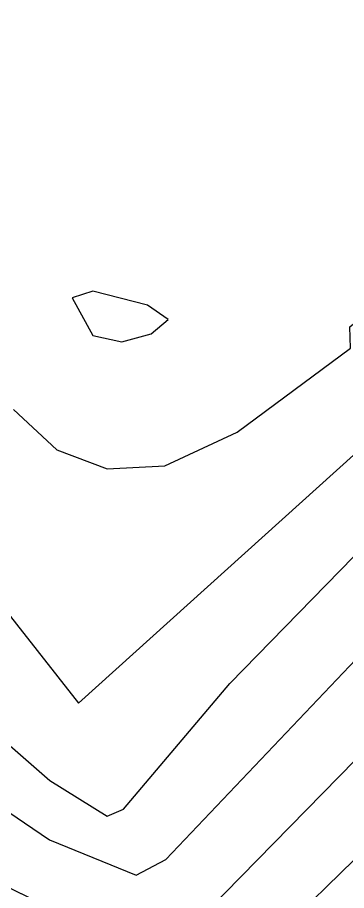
# Model space of a CAD drawing. Header units: inches. Extents: x 2608994 to 2618701, y 1261813 to 1271655.
# Drawn here: x 2617406.2 to 2617461, y 1263281.6 to 1263427 of the extents above; entities that cross this region are included whole.
import ezdxf

# ---------------------------------------------------------------- set-up
doc = ezdxf.new("R2010")
doc.units = ezdxf.units.IN
doc.header["$MEASUREMENT"] = 0

msp = doc.modelspace()

# ---------------------------------------------------------------- linework, layer by layer
for points, elevation in [([(2617111.36, 1263530.32), (2617177.51, 1263472.72), (2617221.96, 1263441.52), (2617236.75, 1263417.52), (2617266.9, 1263382.72), (2617287.37, 1263362.32), (2617310.8, 1263342.55), (2617337.2, 1263326.18), (2617351.6, 1263320.48), (2617363.6, 1263317.81), (2617373.2, 1263318.17), (2617379.09, 1263321.52), (2617380.66, 1263326.32), (2617379.2, 1263336.32), (2617399.21, 1263310.72), (2617411.62, 1263299.92), (2617421.2, 1263293.95), (2617423.9, 1263295.12), (2617441.6, 1263316.05), (2617466.79, 1263341.92), (2617474.06, 1263370.72), (2617486.3, 1263434.32), (2617514.8, 1263549.01), (2617557.31, 1263769.12)], 268), ([(2617036, 1263587.74), (2617098.03, 1263521.92), (2617166.8, 1263464.93), (2617197.37, 1263441.52), (2617228, 1263405.48), (2617289.46, 1263346.72), (2617315.69, 1263326.32), (2617340.8, 1263312.46), (2617367.2, 1263303.69), (2617392.4, 1263303.01), (2617411.6, 1263290.04), (2617426, 1263284.12), (2617430.92, 1263286.72), (2617466.8, 1263324.49), (2617478.72, 1263370.72), (2617507.6, 1263497.97), (2617548.92, 1263719.92)], 269), ([(2617015.6, 1263580.1), (2617088.64, 1263509.92), (2617176.45, 1263440.32), (2617223.74, 1263391.12), (2617289.2, 1263332.88), (2617318, 1263312.17), (2617348, 1263296.69), (2617370.8, 1263289.19), (2617398.4, 1263285.21), (2617415.2, 1263276.99), (2617429.6, 1263273.94), (2617438, 1263278.32), (2617468, 1263308.88), (2617499.2, 1263439.93), (2617539.53, 1263664.72)], 270), ([(2617405.6, 1263361.7), (2617412.8, 1263354.98), (2617421.2, 1263351.82), (2617430.8, 1263352.35), (2617442.8, 1263357.95), (2617461.72, 1263371.92), (2617461.61, 1263375.52), (2617465.6, 1263378.78), (2617470.97, 1263419.92), (2617479.45, 1263463.12), (2617531.6, 1263659.68)], 266), ([(2616896.26, 1263650.32), (2616992.8, 1263574.94), (2617079.58, 1263497.92), (2617156, 1263439.11), (2617214.8, 1263381.88), (2617278.4, 1263327.36), (2617313.2, 1263302.15), (2617351.6, 1263282.02), (2617375.6, 1263274.05), (2617402, 1263269.45), (2617418.8, 1263264.02), (2617432, 1263263.11), (2617443.94, 1263268.72), (2617469.2, 1263293.4), (2617492, 1263387.05), (2617528.6, 1263599.92)], 271), ([(2617399.13, 1263334.72), (2617416.4, 1263312.79), (2617465.6, 1263357.19), (2617469.68, 1263371.92), (2617475.88, 1263412.72), (2617484.3, 1263453.52), (2617523.2, 1263604.76)], 267), ([(2617428.52, 1263374.32), (2617431.35, 1263376.72), (2617427.87, 1263379.12), (2617418.8, 1263381.41), (2617415.33, 1263380.32), (2617418.8, 1263374.06), (2617423.6, 1263372.99), (2617428.52, 1263374.32)], 265)]:
    msp.add_lwpolyline(points, dxfattribs=dict(elevation=elevation))

doc.saveas('drawing.dxf')
